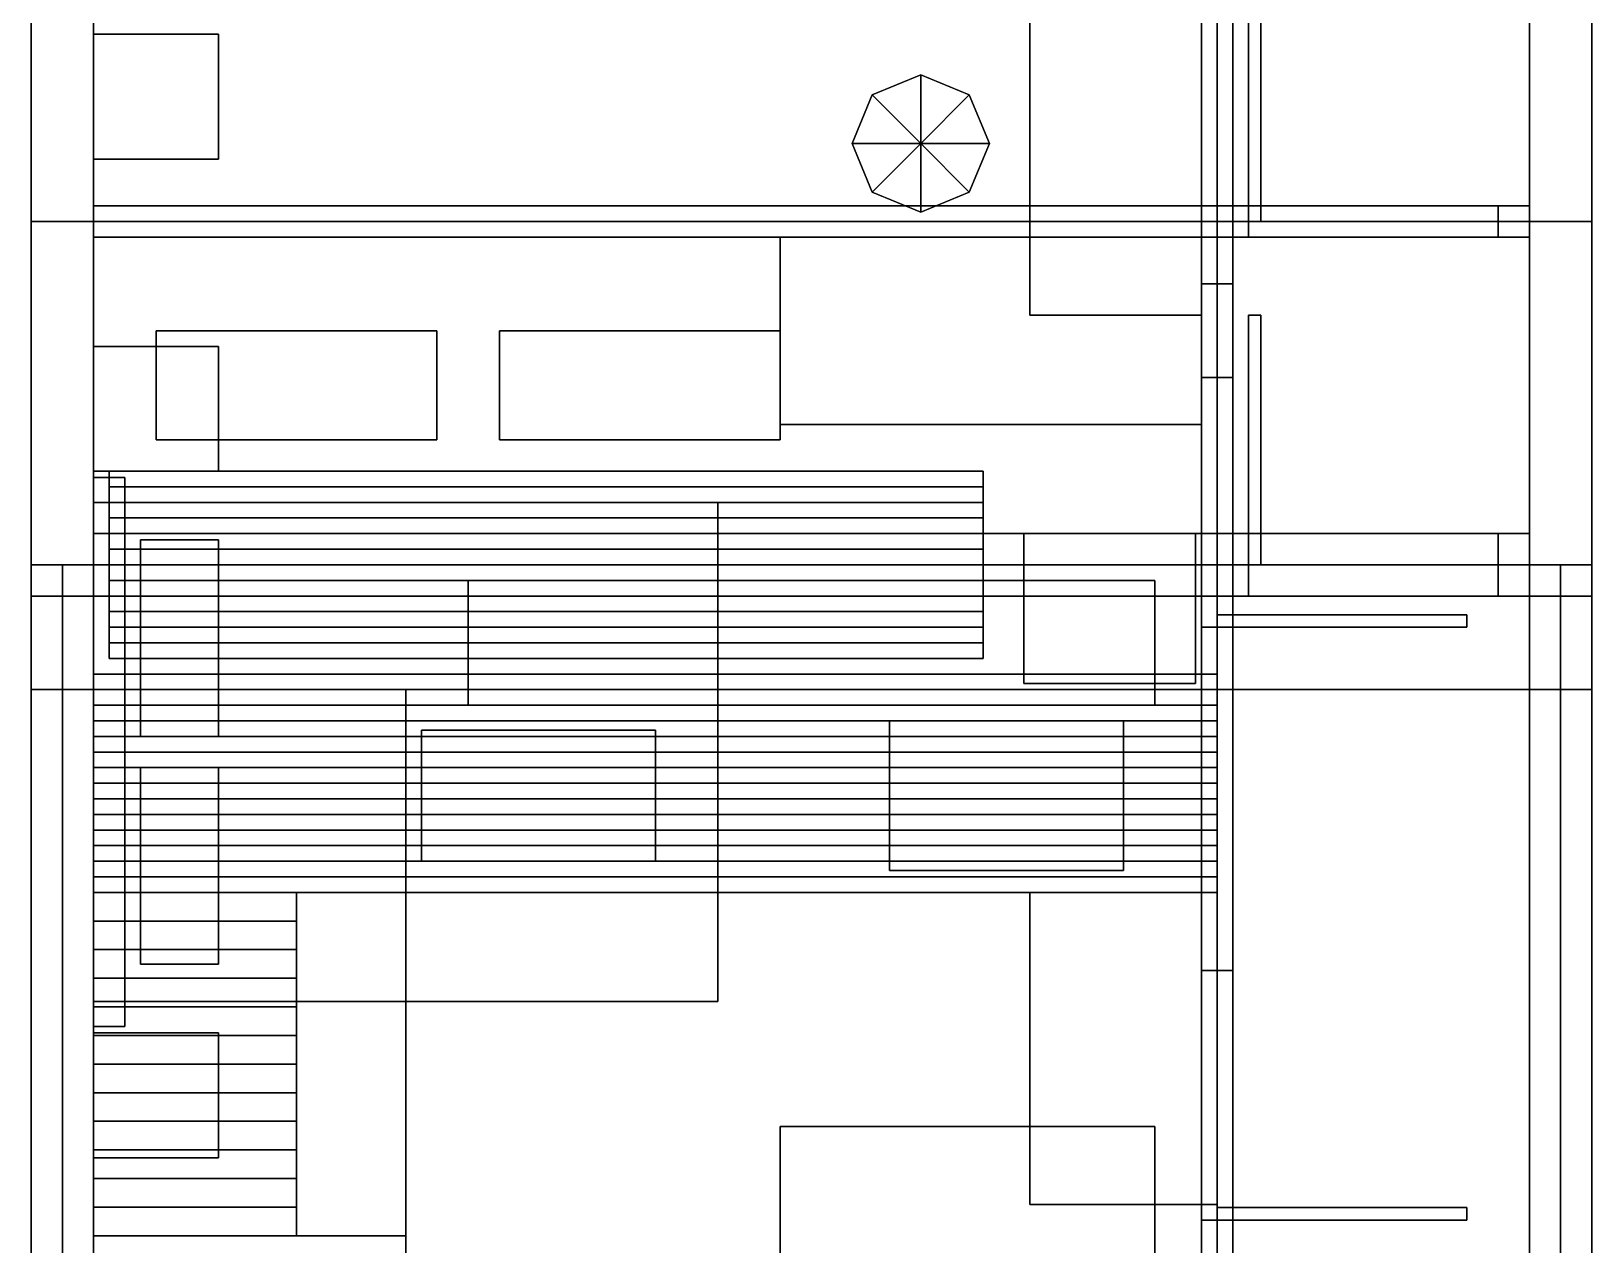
# Model space of a CAD drawing. Header units: millimetres. Extents: x -200 to 5200, y -250 to 30000.
# Drawn here: x 0 to 5000, y 19621 to 23510 of the extents above; entities that cross this region are included whole.
import ezdxf

# ---------------------------------------------------------------- set-up
doc = ezdxf.new("R2010")
doc.units = ezdxf.units.MM
for name, color, linetype in [('DOOR', 34, 'CONTINUOUS'), ('FLOOR', 9, 'CONTINUOUS'), ('FURN', 42, 'CONTINUOUS'), ('GLASS', 151, 'CONTINUOUS'), ('SITE', 92, 'CONTINUOUS'), ('SLAB', 252, 'CONTINUOUS'), ('STONE', 8, 'CONTINUOUS'), ('WALL', 7, 'CONTINUOUS')]:
    doc.layers.add(name, color=color, linetype=linetype)

msp = doc.modelspace()

# ---------------------------------------------------------------- linework, layer by layer
at = {"layer": 'DOOR'}
for points in [[(3900, 22900, 4050), (3940, 22900, 4050), (3940, 23700, 4050), (3900, 23700, 4050)], [(3900, 22900, 6150), (3940, 22900, 6150), (3940, 23700, 6150), (3900, 23700, 6150)], [(3900, 22900, 4050), (3900, 23700, 4050), (3900, 23700, 6150), (3900, 22900, 6150)], [(3940, 22900, 4050), (3940, 23700, 4050), (3940, 23700, 6150), (3940, 22900, 6150)], [(3900, 22900, 4050), (3940, 22900, 4050), (3940, 22900, 6150), (3900, 22900, 6150)], [(3900, 21800, 7350), (3940, 21800, 7350), (3940, 22600, 7350), (3900, 22600, 7350)], [(3900, 21800, 9450), (3940, 21800, 9450), (3940, 22600, 9450), (3900, 22600, 9450)], [(3900, 22600, 7350), (3940, 22600, 7350), (3940, 22600, 9450), (3900, 22600, 9450)], [(3900, 21800, 7350), (3900, 22600, 7350), (3900, 22600, 9450), (3900, 21800, 9450)], [(3940, 21800, 7350), (3940, 22600, 7350), (3940, 22600, 9450), (3940, 21800, 9450)], [(3900, 21800, 7350), (3940, 21800, 7350), (3940, 21800, 9450), (3900, 21800, 9450)], [(3800, 21600, 450), (4600, 21600, 450), (4600, 21640, 450), (3800, 21640, 450)], [(3800, 21600, 2550), (4600, 21600, 2550), (4600, 21640, 2550), (3800, 21640, 2550)], [(3800, 21640, 450), (4600, 21640, 450), (4600, 21640, 2550), (3800, 21640, 2550)], [(3800, 21600, 450), (3800, 21640, 450), (3800, 21640, 2550), (3800, 21600, 2550)], [(3800, 21600, 450), (4600, 21600, 450), (4600, 21600, 2550), (3800, 21600, 2550)], [(4600, 21600, 450), (4600, 21640, 450), (4600, 21640, 2550), (4600, 21600, 2550)], [(3800, 19700, 4050), (4600, 19700, 4050), (4600, 19740, 4050), (3800, 19740, 4050)], [(3800, 19700, 6150), (4600, 19700, 6150), (4600, 19740, 6150), (3800, 19740, 6150)], [(3800, 19740, 4050), (4600, 19740, 4050), (4600, 19740, 6150), (3800, 19740, 6150)], [(3800, 19700, 4050), (3800, 19740, 4050), (3800, 19740, 6150), (3800, 19700, 6150)], [(3800, 19700, 4050), (4600, 19700, 4050), (4600, 19700, 6150), (3800, 19700, 6150)], [(4600, 19700, 4050), (4600, 19740, 4050), (4600, 19740, 6150), (4600, 19700, 6150)]]:
    msp.add_3dface(points, dxfattribs=at)
at = {"layer": 'FLOOR', "color": 151}
for points in [[(0, 21400, 455), (3800, 21400, 455), (3800, 26000, 455), (0, 26000, 455)], [(0, 22900, 4055), (5000, 22900, 4055), (5000, 26000, 4055), (0, 26000, 4055)], [(0, 19500, 4055), (3800, 19500, 4055), (3800, 22900, 4055), (0, 22900, 4055)]]:
    msp.add_3dface(points, dxfattribs=at)
at = {"layer": 'FLOOR', "color": 91}
msp.add_3dface([(0, 21800, 7355), (5000, 21800, 7355), (5000, 26000, 7355), (0, 26000, 7355)], dxfattribs=at)
at = {"layer": 'FLOOR', "color": 254}
for points in [[(3800, 21400, 455), (5000, 21400, 455), (5000, 26000, 455), (3800, 26000, 455)], [(0, 16200, 7355), (5000, 16200, 7355), (5000, 21800, 7355), (0, 21800, 7355)]]:
    msp.add_3dface(points, dxfattribs=at)
at = {"layer": 'FLOOR', "color": 141}
msp.add_3dface([(3800, 19500, 4055), (5000, 19500, 4055), (5000, 22900, 4055), (3800, 22900, 4055)], dxfattribs=at)
at = {"layer": 'FLOOR', "color": 41}
msp.add_3dface([(0, 13000, 455), (1200, 13000, 455), (1200, 21400, 455), (0, 21400, 455)], dxfattribs=at)
at = {"layer": 'FLOOR', "color": 31}
msp.add_3dface([(1200, 13000, 455), (5000, 13000, 455), (5000, 21400, 455), (1200, 21400, 455)], dxfattribs=at)
at = {"layer": 'FURN', "color": 42}
for points in [[(3200, 22600, 450), (3750, 22600, 450), (3750, 23700, 450), (3200, 23700, 450)], [(3200, 22600, 1200), (3750, 22600, 1200), (3750, 23700, 1200), (3200, 23700, 1200)], [(3200, 22600, 450), (3200, 23700, 450), (3200, 23700, 1200), (3200, 22600, 1200)], [(3750, 22600, 450), (3750, 23700, 450), (3750, 23700, 1200), (3750, 22600, 1200)], [(2850, 23370, 450), (2694.4, 23305.6, 450), (2694.4, 23305.6, 1250), (2850, 23370, 1250)], [(2850, 23150, 1250), (2850, 23370, 1250), (2694.4, 23305.6, 1250)], [(3005.6, 23305.6, 450), (2850, 23370, 450), (2850, 23370, 1250), (3005.6, 23305.6, 1250)], [(2850, 23150, 1250), (3005.6, 23305.6, 1250), (2850, 23370, 1250)], [(2694.4, 23305.6, 450), (2630, 23150, 450), (2630, 23150, 1250), (2694.4, 23305.6, 1250)], [(2850, 23150, 1250), (2694.4, 23305.6, 1250), (2630, 23150, 1250)], [(2850, 23150, 1250), (3070, 23150, 1250), (3005.6, 23305.6, 1250)], [(3070, 23150, 450), (3005.6, 23305.6, 450), (3005.6, 23305.6, 1250), (3070, 23150, 1250)], [(2630, 23150, 450), (2694.4, 22994.4, 450), (2694.4, 22994.4, 1250), (2630, 23150, 1250)], [(2850, 23150, 1250), (2630, 23150, 1250), (2694.4, 22994.4, 1250)], [(2850, 23150, 1250), (2694.4, 22994.4, 1250), (2850, 22930, 1250)], [(2850, 23150, 1250), (2850, 22930, 1250), (3005.6, 22994.4, 1250)], [(2850, 23150, 1250), (3005.6, 22994.4, 1250), (3070, 23150, 1250)], [(3005.6, 22994.4, 450), (3070, 23150, 450), (3070, 23150, 1250), (3005.6, 22994.4, 1250)], [(2694.4, 22994.4, 450), (2850, 22930, 450), (2850, 22930, 1250), (2694.4, 22994.4, 1250)], [(2850, 22930, 450), (3005.6, 22994.4, 450), (3005.6, 22994.4, 1250), (2850, 22930, 1250)], [(2400, 22250, 4050), (3750, 22250, 4050), (3750, 22850, 4050), (2400, 22850, 4050)], [(2400, 22250, 6250), (3750, 22250, 6250), (3750, 22850, 6250), (2400, 22850, 6250)], [(2400, 22850, 4050), (3750, 22850, 4050), (3750, 22850, 6250), (2400, 22850, 6250)], [(2400, 22250, 4050), (2400, 22850, 4050), (2400, 22850, 6250), (2400, 22250, 6250)], [(3750, 22250, 4050), (3750, 22850, 4050), (3750, 22850, 6250), (3750, 22250, 6250)], [(3200, 22600, 450), (3750, 22600, 450), (3750, 22600, 1200), (3200, 22600, 1200)], [(2400, 22250, 4050), (3750, 22250, 4050), (3750, 22250, 6250), (2400, 22250, 6250)], [(250, 21500, 450), (250, 22100, 450), (250, 22100, 2650)], [(250, 21500, 450), (250, 22100, 2650), (250, 22050, 2650)], [(250, 21500, 450), (250, 22100, 450), (3050, 22100, 450), (3050, 21500, 450)], [(250, 22100, 450), (250, 22100, 2650), (3050, 22100, 2650), (3050, 22100, 450)], [(250, 22100, 2650), (250, 22050, 2650), (3050, 22050, 2650), (3050, 22100, 2650)], [(3050, 21500, 450), (3050, 22100, 450), (3050, 22100, 2650)], [(3050, 21500, 450), (3050, 22100, 2650), (3050, 22050, 2650)], [(200, 20320, 4050), (300, 20320, 4050), (300, 22080, 4050), (200, 22080, 4050)], [(200, 20320, 5150), (300, 20320, 5150), (300, 22080, 5150), (200, 22080, 5150)], [(200, 22080, 4050), (300, 22080, 4050), (300, 22080, 5150), (200, 22080, 5150)], [(200, 20320, 4050), (200, 22080, 4050), (200, 22080, 5150), (200, 20320, 5150)], [(250, 21500, 450), (250, 22050, 2650), (250, 22000, 2650)], [(250, 22050, 2650), (250, 22000, 2650), (3050, 22000, 2650), (3050, 22050, 2650)], [(300, 20320, 4050), (300, 22080, 4050), (300, 22080, 5150), (300, 20320, 5150)], [(3050, 21500, 450), (3050, 22050, 2650), (3050, 22000, 2650)], [(250, 21500, 450), (250, 22000, 2650), (250, 21950, 2650)], [(250, 22000, 2650), (250, 21950, 2650), (3050, 21950, 2650), (3050, 22000, 2650)], [(3050, 21500, 450), (3050, 22000, 2650), (3050, 21950, 2650)], [(250, 21500, 450), (250, 21950, 2650), (250, 21900, 2650)], [(250, 21950, 2650), (250, 21900, 2650), (3050, 21900, 2650), (3050, 21950, 2650)], [(3050, 21500, 450), (3050, 21950, 2650), (3050, 21900, 2650)], [(250, 21500, 450), (250, 21900, 2650), (250, 21850, 2650)], [(250, 21900, 2650), (250, 21850, 2650), (3050, 21850, 2650), (3050, 21900, 2650)], [(3050, 21500, 450), (3050, 21900, 2650), (3050, 21850, 2650)], [(3180, 21420, 4050), (3730, 21420, 4050), (3730, 21900, 4050), (3180, 21900, 4050)], [(3180, 21420, 4800), (3730, 21420, 4800), (3730, 21900, 4800), (3180, 21900, 4800)], [(3180, 21900, 4050), (3730, 21900, 4050), (3730, 21900, 4800), (3180, 21900, 4800)], [(3180, 21420, 4050), (3180, 21900, 4050), (3180, 21900, 4800), (3180, 21420, 4800)], [(3730, 21420, 4050), (3730, 21900, 4050), (3730, 21900, 4800), (3730, 21420, 4800)], [(250, 21500, 450), (250, 21850, 2650), (250, 21800, 2650)], [(250, 21850, 2650), (250, 21800, 2650), (3050, 21800, 2650), (3050, 21850, 2650)], [(3050, 21500, 450), (3050, 21850, 2650), (3050, 21800, 2650)], [(250, 21500, 450), (250, 21800, 2650), (250, 21750, 2650)], [(250, 21800, 2650), (250, 21750, 2650), (3050, 21750, 2650), (3050, 21800, 2650)], [(3050, 21500, 450), (3050, 21800, 2650), (3050, 21750, 2650)], [(250, 21500, 450), (250, 21750, 2650), (250, 21700, 2650)], [(250, 21750, 2650), (250, 21700, 2650), (3050, 21700, 2650), (3050, 21750, 2650)], [(1400, 21350, 7350), (3600, 21350, 7350), (3600, 21750, 7350), (1400, 21750, 7350)], [(1400, 21350, 9150), (3600, 21350, 9150), (3600, 21750, 9150), (1400, 21750, 9150)], [(1400, 21750, 7350), (3600, 21750, 7350), (3600, 21750, 9150), (1400, 21750, 9150)], [(1400, 21350, 7350), (1400, 21750, 7350), (1400, 21750, 9150), (1400, 21350, 9150)], [(3050, 21500, 450), (3050, 21750, 2650), (3050, 21700, 2650)], [(3600, 21350, 7350), (3600, 21750, 7350), (3600, 21750, 9150), (3600, 21350, 9150)], [(250, 21500, 450), (250, 21700, 2650), (250, 21650, 2650)], [(250, 21700, 2650), (250, 21650, 2650), (3050, 21650, 2650), (3050, 21700, 2650)], [(3050, 21500, 450), (3050, 21700, 2650), (3050, 21650, 2650)], [(250, 21500, 450), (250, 21650, 2650), (250, 21600, 2650)], [(250, 21650, 2650), (250, 21600, 2650), (3050, 21600, 2650), (3050, 21650, 2650)], [(3050, 21500, 450), (3050, 21650, 2650), (3050, 21600, 2650)], [(250, 21500, 450), (250, 21600, 2650), (250, 21550, 2650)], [(250, 21600, 2650), (250, 21550, 2650), (3050, 21550, 2650), (3050, 21600, 2650)], [(3050, 21500, 450), (3050, 21600, 2650), (3050, 21550, 2650)], [(250, 21500, 450), (250, 21550, 2650), (250, 21500, 2650)], [(250, 21550, 2650), (250, 21500, 2650), (3050, 21500, 2650), (3050, 21550, 2650)], [(3050, 21500, 450), (3050, 21550, 2650), (3050, 21500, 2650)], [(250, 21500, 2650), (250, 21500, 450), (3050, 21500, 450), (3050, 21500, 2650)], [(3180, 21420, 4050), (3730, 21420, 4050), (3730, 21420, 4800), (3180, 21420, 4800)], [(200, 20750, 450), (200, 21350, 450), (200, 21350, 1350)], [(200, 20750, 450), (200, 21350, 1350), (200, 21300, 1350)], [(200, 20750, 450), (200, 21350, 450), (3800, 21350, 450), (3800, 20750, 450)], [(200, 21350, 450), (200, 21350, 1350), (3800, 21350, 1350), (3800, 21350, 450)], [(200, 21350, 1350), (200, 21300, 1350), (3800, 21300, 1350), (3800, 21350, 1350)], [(1400, 21350, 7350), (3600, 21350, 7350), (3600, 21350, 9150), (1400, 21350, 9150)], [(3800, 20750, 450), (3800, 21350, 450), (3800, 21350, 1350)], [(3800, 20750, 450), (3800, 21350, 1350), (3800, 21300, 1350)], [(200, 20750, 450), (200, 21300, 1350), (200, 21250, 1350)], [(200, 21300, 1350), (200, 21250, 1350), (3800, 21250, 1350), (3800, 21300, 1350)], [(2750, 20820, 450), (3500, 20820, 450), (3500, 21300, 450), (2750, 21300, 450)], [(2750, 20820, 1385), (3500, 20820, 1385), (3500, 21300, 1385), (2750, 21300, 1385)], [(2750, 21300, 450), (3500, 21300, 450), (3500, 21300, 1385), (2750, 21300, 1385)], [(2750, 20820, 450), (2750, 21300, 450), (2750, 21300, 1385), (2750, 20820, 1385)], [(3500, 20820, 450), (3500, 21300, 450), (3500, 21300, 1385), (3500, 20820, 1385)], [(3800, 20750, 450), (3800, 21300, 1350), (3800, 21250, 1350)], [(200, 20750, 450), (200, 21250, 1350), (200, 21200, 1350)], [(200, 21250, 1350), (200, 21200, 1350), (3800, 21200, 1350), (3800, 21250, 1350)], [(1250, 20850, 450), (2000, 20850, 450), (2000, 21270, 450), (1250, 21270, 450)], [(1250, 20850, 1360), (2000, 20850, 1360), (2000, 21270, 1360), (1250, 21270, 1360)], [(1250, 21270, 450), (2000, 21270, 450), (2000, 21270, 1360), (1250, 21270, 1360)], [(1250, 20850, 450), (1250, 21270, 450), (1250, 21270, 1360), (1250, 20850, 1360)], [(2000, 20850, 450), (2000, 21270, 450), (2000, 21270, 1360), (2000, 20850, 1360)], [(3800, 20750, 450), (3800, 21250, 1350), (3800, 21200, 1350)], [(200, 20750, 450), (200, 21200, 1350), (200, 21150, 1350)], [(200, 21200, 1350), (200, 21150, 1350), (3800, 21150, 1350), (3800, 21200, 1350)], [(3800, 20750, 450), (3800, 21200, 1350), (3800, 21150, 1350)], [(200, 20750, 450), (200, 21150, 1350), (200, 21100, 1350)], [(200, 21150, 1350), (200, 21100, 1350), (3800, 21100, 1350), (3800, 21150, 1350)], [(3800, 20750, 450), (3800, 21150, 1350), (3800, 21100, 1350)], [(200, 20750, 450), (200, 21100, 1350), (200, 21050, 1350)], [(200, 21100, 1350), (200, 21050, 1350), (3800, 21050, 1350), (3800, 21100, 1350)], [(3800, 20750, 450), (3800, 21100, 1350), (3800, 21050, 1350)], [(200, 20750, 450), (200, 21050, 1350), (200, 21000, 1350)], [(200, 21050, 1350), (200, 21000, 1350), (3800, 21000, 1350), (3800, 21050, 1350)], [(3800, 20750, 450), (3800, 21050, 1350), (3800, 21000, 1350)], [(200, 20750, 450), (200, 21000, 1350), (200, 20950, 1350)], [(200, 21000, 1350), (200, 20950, 1350), (3800, 20950, 1350), (3800, 21000, 1350)], [(3800, 20750, 450), (3800, 21000, 1350), (3800, 20950, 1350)], [(200, 20750, 450), (200, 20950, 1350), (200, 20900, 1350)], [(200, 20950, 1350), (200, 20900, 1350), (3800, 20900, 1350), (3800, 20950, 1350)], [(3800, 20750, 450), (3800, 20950, 1350), (3800, 20900, 1350)], [(200, 20750, 450), (200, 20900, 1350), (200, 20850, 1350)], [(200, 20900, 1350), (200, 20850, 1350), (3800, 20850, 1350), (3800, 20900, 1350)], [(3800, 20750, 450), (3800, 20900, 1350), (3800, 20850, 1350)], [(200, 20750, 450), (200, 20850, 1350), (200, 20800, 1350)], [(200, 20850, 1350), (200, 20800, 1350), (3800, 20800, 1350), (3800, 20850, 1350)], [(1250, 20850, 450), (2000, 20850, 450), (2000, 20850, 1360), (1250, 20850, 1360)], [(3800, 20750, 450), (3800, 20850, 1350), (3800, 20800, 1350)], [(200, 20750, 450), (200, 20800, 1350), (200, 20750, 1350)], [(200, 20800, 1350), (200, 20750, 1350), (3800, 20750, 1350), (3800, 20800, 1350)], [(2750, 20820, 450), (3500, 20820, 450), (3500, 20820, 1385), (2750, 20820, 1385)], [(3800, 20750, 450), (3800, 20800, 1350), (3800, 20750, 1350)], [(200, 19650, 450), (200, 20750, 450), (200, 20750, 1350)], [(200, 19650, 450), (200, 20750, 1350), (200, 20658.3, 1350)], [(200, 19650, 450), (200, 20750, 450), (850, 20750, 450), (850, 19650, 450)], [(200, 20750, 450), (200, 20750, 1350), (850, 20750, 1350), (850, 20750, 450)], [(200, 20750, 1350), (200, 20658.3, 1350), (850, 20658.3, 1350), (850, 20750, 1350)], [(200, 20750, 1350), (200, 20750, 450), (3800, 20750, 450), (3800, 20750, 1350)], [(850, 19650, 450), (850, 20750, 450), (850, 20750, 1350)], [(850, 19650, 450), (850, 20750, 1350), (850, 20658.3, 1350)], [(3200, 19750, 450), (3800, 19750, 450), (3800, 20750, 450), (3200, 20750, 450)], [(3200, 19750, 1350), (3800, 19750, 1350), (3800, 20750, 1350), (3200, 20750, 1350)], [(3200, 20750, 450), (3800, 20750, 450), (3800, 20750, 1350), (3200, 20750, 1350)], [(3200, 19750, 450), (3200, 20750, 450), (3200, 20750, 1350), (3200, 19750, 1350)], [(3800, 19750, 450), (3800, 20750, 450), (3800, 20750, 1350), (3800, 19750, 1350)], [(200, 19650, 450), (200, 20658.3, 1350), (200, 20566.7, 1350)], [(200, 20658.3, 1350), (200, 20566.7, 1350), (850, 20566.7, 1350), (850, 20658.3, 1350)], [(850, 19650, 450), (850, 20658.3, 1350), (850, 20566.7, 1350)], [(200, 19650, 450), (200, 20566.7, 1350), (200, 20475, 1350)], [(200, 20566.7, 1350), (200, 20475, 1350), (850, 20475, 1350), (850, 20566.7, 1350)], [(850, 19650, 450), (850, 20566.7, 1350), (850, 20475, 1350)], [(200, 19650, 450), (200, 20475, 1350), (200, 20383.3, 1350)], [(200, 20475, 1350), (200, 20383.3, 1350), (850, 20383.3, 1350), (850, 20475, 1350)], [(850, 19650, 450), (850, 20475, 1350), (850, 20383.3, 1350)], [(200, 19650, 450), (200, 20383.3, 1350), (200, 20291.7, 1350)], [(200, 20383.3, 1350), (200, 20291.7, 1350), (850, 20291.7, 1350), (850, 20383.3, 1350)], [(850, 19650, 450), (850, 20383.3, 1350), (850, 20291.7, 1350)], [(200, 20320, 4050), (300, 20320, 4050), (300, 20320, 5150), (200, 20320, 5150)], [(200, 19650, 450), (200, 20291.7, 1350), (200, 20200, 1350)], [(200, 20291.7, 1350), (200, 20200, 1350), (850, 20200, 1350), (850, 20291.7, 1350)], [(850, 19650, 450), (850, 20291.7, 1350), (850, 20200, 1350)], [(200, 19650, 450), (200, 20200, 1350), (200, 20108.3, 1350)], [(200, 20200, 1350), (200, 20108.3, 1350), (850, 20108.3, 1350), (850, 20200, 1350)], [(850, 19650, 450), (850, 20200, 1350), (850, 20108.3, 1350)], [(200, 19650, 450), (200, 20108.3, 1350), (200, 20016.7, 1350)], [(200, 20108.3, 1350), (200, 20016.7, 1350), (850, 20016.7, 1350), (850, 20108.3, 1350)], [(850, 19650, 450), (850, 20108.3, 1350), (850, 20016.7, 1350)], [(200, 19650, 450), (200, 20016.7, 1350), (200, 19925, 1350)], [(200, 20016.7, 1350), (200, 19925, 1350), (850, 19925, 1350), (850, 20016.7, 1350)], [(850, 19650, 450), (850, 20016.7, 1350), (850, 19925, 1350)], [(200, 19650, 450), (200, 19925, 1350), (200, 19833.3, 1350)], [(200, 19925, 1350), (200, 19833.3, 1350), (850, 19833.3, 1350), (850, 19925, 1350)], [(850, 19650, 450), (850, 19925, 1350), (850, 19833.3, 1350)], [(200, 19650, 450), (200, 19833.3, 1350), (200, 19741.7, 1350)], [(200, 19833.3, 1350), (200, 19741.7, 1350), (850, 19741.7, 1350), (850, 19833.3, 1350)], [(850, 19650, 450), (850, 19833.3, 1350), (850, 19741.7, 1350)], [(3200, 19750, 450), (3800, 19750, 450), (3800, 19750, 1350), (3200, 19750, 1350)], [(200, 19650, 450), (200, 19741.7, 1350), (200, 19650, 1350)], [(200, 19741.7, 1350), (200, 19650, 1350), (850, 19650, 1350), (850, 19741.7, 1350)], [(850, 19650, 450), (850, 19741.7, 1350), (850, 19650, 1350)], [(200, 18950, 450), (200, 19650, 450), (200, 19650, 3750)], [(200, 18950, 450), (200, 19650, 3750), (200, 19591.7, 3750)], [(200, 18950, 450), (200, 19650, 450), (1200, 19650, 450), (1200, 18950, 450)], [(200, 19650, 450), (200, 19650, 3750), (1200, 19650, 3750), (1200, 19650, 450)], [(200, 19650, 3750), (200, 19591.7, 3750), (1200, 19591.7, 3750), (1200, 19650, 3750)], [(200, 19650, 1350), (200, 19650, 450), (850, 19650, 450), (850, 19650, 1350)], [(1200, 18950, 450), (1200, 19650, 450), (1200, 19650, 3750)], [(1200, 18950, 450), (1200, 19650, 3750), (1200, 19591.7, 3750)]]:
    msp.add_3dface(points, dxfattribs=at)
at = {"layer": 'FURN', "color": 9}
for points in [[(200, 23100, 4050), (600, 23100, 4050), (600, 23500, 4050), (200, 23500, 4050)], [(200, 23100, 4550), (600, 23100, 4550), (600, 23500, 4550), (200, 23500, 4550)], [(200, 23500, 4050), (600, 23500, 4050), (600, 23500, 4550), (200, 23500, 4550)], [(200, 23100, 4050), (200, 23500, 4050), (200, 23500, 4550), (200, 23100, 4550)], [(600, 23100, 4050), (600, 23500, 4050), (600, 23500, 4550), (600, 23100, 4550)], [(200, 23100, 4050), (600, 23100, 4050), (600, 23100, 4550), (200, 23100, 4550)], [(200, 22100, 4050), (600, 22100, 4050), (600, 22500, 4050), (200, 22500, 4050)], [(200, 22100, 4550), (600, 22100, 4550), (600, 22500, 4550), (200, 22500, 4550)], [(200, 22500, 4050), (600, 22500, 4050), (600, 22500, 4550), (200, 22500, 4550)], [(200, 22100, 4050), (200, 22500, 4050), (200, 22500, 4550), (200, 22100, 4550)], [(400, 22200, 7350), (1300, 22200, 7350), (1300, 22550, 7350), (400, 22550, 7350)], [(400, 22200, 8050), (1300, 22200, 8050), (1300, 22550, 8050), (400, 22550, 8050)], [(400, 22550, 7350), (1300, 22550, 7350), (1300, 22550, 8050), (400, 22550, 8050)], [(400, 22200, 7350), (400, 22550, 7350), (400, 22550, 8050), (400, 22200, 8050)], [(600, 22100, 4050), (600, 22500, 4050), (600, 22500, 4550), (600, 22100, 4550)], [(1300, 22200, 7350), (1300, 22550, 7350), (1300, 22550, 8050), (1300, 22200, 8050)], [(1500, 22200, 7350), (2400, 22200, 7350), (2400, 22550, 7350), (1500, 22550, 7350)], [(1500, 22200, 8050), (2400, 22200, 8050), (2400, 22550, 8050), (1500, 22550, 8050)], [(1500, 22550, 7350), (2400, 22550, 7350), (2400, 22550, 8050), (1500, 22550, 8050)], [(1500, 22200, 7350), (1500, 22550, 7350), (1500, 22550, 8050), (1500, 22200, 8050)], [(2400, 22200, 7350), (2400, 22550, 7350), (2400, 22550, 8050), (2400, 22200, 8050)], [(400, 22200, 7350), (1300, 22200, 7350), (1300, 22200, 8050), (400, 22200, 8050)], [(1500, 22200, 7350), (2400, 22200, 7350), (2400, 22200, 8050), (1500, 22200, 8050)], [(200, 22100, 4050), (600, 22100, 4050), (600, 22100, 4550), (200, 22100, 4550)], [(200, 20400, 4050), (2200, 20400, 4050), (2200, 22000, 4050), (200, 22000, 4050)], [(200, 20400, 4550), (2200, 20400, 4550), (2200, 22000, 4550), (200, 22000, 4550)], [(200, 22000, 4050), (2200, 22000, 4050), (2200, 22000, 4550), (200, 22000, 4550)], [(200, 20400, 4050), (200, 22000, 4050), (200, 22000, 4550), (200, 20400, 4550)], [(2200, 20400, 4050), (2200, 22000, 4050), (2200, 22000, 4550), (2200, 20400, 4550)], [(350, 21250, 4050), (600, 21250, 4050), (600, 21880, 4050), (350, 21880, 4050)], [(350, 21250, 4710), (600, 21250, 4710), (600, 21880, 4710), (350, 21880, 4710)], [(350, 21880, 4050), (600, 21880, 4050), (600, 21880, 4710), (350, 21880, 4710)], [(350, 21250, 4050), (350, 21880, 4050), (350, 21880, 4710), (350, 21250, 4710)], [(600, 21250, 4050), (600, 21880, 4050), (600, 21880, 4710), (600, 21250, 4710)], [(350, 21250, 4050), (600, 21250, 4050), (600, 21250, 4710), (350, 21250, 4710)], [(350, 20520, 4050), (600, 20520, 4050), (600, 21150, 4050), (350, 21150, 4050)], [(350, 20520, 4710), (600, 20520, 4710), (600, 21150, 4710), (350, 21150, 4710)], [(350, 21150, 4050), (600, 21150, 4050), (600, 21150, 4710), (350, 21150, 4710)], [(350, 20520, 4050), (350, 21150, 4050), (350, 21150, 4710), (350, 20520, 4710)], [(600, 20520, 4050), (600, 21150, 4050), (600, 21150, 4710), (600, 20520, 4710)], [(350, 20520, 4050), (600, 20520, 4050), (600, 20520, 4710), (350, 20520, 4710)], [(200, 20400, 4050), (2200, 20400, 4050), (2200, 20400, 4550), (200, 20400, 4550)], [(200, 19900, 4050), (600, 19900, 4050), (600, 20300, 4050), (200, 20300, 4050)], [(200, 19900, 4550), (600, 19900, 4550), (600, 20300, 4550), (200, 20300, 4550)], [(200, 20300, 4050), (600, 20300, 4050), (600, 20300, 4550), (200, 20300, 4550)], [(200, 19900, 4050), (200, 20300, 4050), (200, 20300, 4550), (200, 19900, 4550)], [(600, 19900, 4050), (600, 20300, 4050), (600, 20300, 4550), (600, 19900, 4550)], [(2400, 19200, 7350), (3600, 19200, 7350), (3600, 20000, 7350), (2400, 20000, 7350)], [(2400, 19200, 7700), (3600, 19200, 7700), (3600, 20000, 7700), (2400, 20000, 7700)], [(2400, 20000, 7350), (3600, 20000, 7350), (3600, 20000, 7700), (2400, 20000, 7700)], [(2400, 19200, 7350), (2400, 20000, 7350), (2400, 20000, 7700), (2400, 19200, 7700)], [(3600, 19200, 7350), (3600, 20000, 7350), (3600, 20000, 7700), (3600, 19200, 7700)], [(200, 19900, 4050), (600, 19900, 4050), (600, 19900, 4550), (200, 19900, 4550)]]:
    msp.add_3dface(points, dxfattribs=at)
at = {"layer": 'GLASS'}
for points in [[(3750, 21900, 4050), (3850, 21900, 4050), (3850, 22700, 4050), (3750, 22700, 4050)], [(3750, 21900, 7150), (3850, 21900, 7150), (3850, 22700, 7150), (3750, 22700, 7150)], [(3750, 22700, 4050), (3850, 22700, 4050), (3850, 22700, 7150), (3750, 22700, 7150)], [(3750, 21900, 4050), (3750, 22700, 4050), (3750, 22700, 7150), (3750, 21900, 7150)], [(3850, 21900, 4050), (3850, 22700, 4050), (3850, 22700, 7150), (3850, 21900, 7150)], [(3750, 21900, 4050), (3850, 21900, 4050), (3850, 21900, 7150), (3750, 21900, 7150)]]:
    msp.add_3dface(points, dxfattribs=at)
at = {"layer": 'SITE'}
msp.add_3dface([(0, 0), (5000, 0), (5000, 30000), (0, 30000)], dxfattribs=at)
at = {"layer": 'SLAB'}
for points in [[(0, 17900, 3850), (5000, 17900, 3850), (5000, 26000, 3850), (0, 26000, 3850)], [(0, 17900, 4050), (5000, 17900, 4050), (5000, 26000, 4050), (0, 26000, 4050)], [(0, 17900, 3850), (0, 26000, 3850), (0, 26000, 4050), (0, 17900, 4050)], [(0, 18940, 7150), (5000, 18940, 7150), (5000, 26000, 7150), (0, 26000, 7150)], [(0, 18940, 7350), (5000, 18940, 7350), (5000, 26000, 7350), (0, 26000, 7350)], [(0, 18940, 7150), (0, 26000, 7150), (0, 26000, 7350), (0, 18940, 7350)], [(5000, 17900, 3850), (5000, 26000, 3850), (5000, 26000, 4050), (5000, 17900, 4050)], [(5000, 18940, 7150), (5000, 26000, 7150), (5000, 26000, 7350), (5000, 18940, 7350)], [(0, 18940, 10150), (5000, 18940, 10150), (5000, 21800, 10150), (0, 21800, 10150)], [(0, 18940, 10350), (5000, 18940, 10350), (5000, 21800, 10350), (0, 21800, 10350)], [(0, 21800, 10150), (5000, 21800, 10150), (5000, 21800, 10350), (0, 21800, 10350)], [(0, 18940, 10150), (0, 21800, 10150), (0, 21800, 10350), (0, 18940, 10350)], [(5000, 18940, 10150), (5000, 21800, 10150), (5000, 21800, 10350), (5000, 18940, 10350)]]:
    msp.add_3dface(points, dxfattribs=at)
at = {"layer": 'STONE'}
for points in [[(0, 8000), (5000, 8000), (5000, 26000), (0, 26000)], [(0, 8000, 450), (5000, 8000, 450), (5000, 26000, 450), (0, 26000, 450)], [(0, 8000), (0, 26000), (0, 26000, 450), (0, 8000, 450)], [(5000, 8000), (5000, 26000), (5000, 26000, 450), (5000, 8000, 450)]]:
    msp.add_3dface(points, dxfattribs=at)
at = {"layer": 'WALL'}
for points in [[(0, 8000, 450), (200, 8000, 450), (200, 26000, 450), (0, 26000, 450)], [(0, 8000, 7150), (200, 8000, 7150), (200, 26000, 7150), (0, 26000, 7150)], [(0, 8000, 450), (0, 26000, 450), (0, 26000, 7150), (0, 8000, 7150)], [(0, 21800, 7350), (200, 21800, 7350), (200, 26000, 7350), (0, 26000, 7350)], [(0, 21800, 8450), (200, 21800, 8450), (200, 26000, 8450), (0, 26000, 8450)], [(0, 21800, 7350), (0, 26000, 7350), (0, 26000, 8450), (0, 21800, 8450)], [(200, 8000, 450), (200, 26000, 450), (200, 26000, 7150), (200, 8000, 7150)], [(200, 21800, 7350), (200, 26000, 7350), (200, 26000, 8450), (200, 21800, 8450)], [(4800, 8000, 450), (5000, 8000, 450), (5000, 26000, 450), (4800, 26000, 450)], [(4800, 8000, 7150), (5000, 8000, 7150), (5000, 26000, 7150), (4800, 26000, 7150)], [(4800, 8000, 450), (4800, 26000, 450), (4800, 26000, 7150), (4800, 8000, 7150)], [(4800, 21800, 7350), (5000, 21800, 7350), (5000, 26000, 7350), (4800, 26000, 7350)], [(4800, 21800, 8450), (5000, 21800, 8450), (5000, 26000, 8450), (4800, 26000, 8450)], [(4800, 21800, 7350), (4800, 26000, 7350), (4800, 26000, 8450), (4800, 21800, 8450)], [(5000, 8000, 450), (5000, 26000, 450), (5000, 26000, 7150), (5000, 8000, 7150)], [(5000, 21800, 7350), (5000, 26000, 7350), (5000, 26000, 8450), (5000, 21800, 8450)], [(3750, 22400, 450), (3850, 22400, 450), (3850, 25800, 450), (3750, 25800, 450)], [(3750, 22400, 3850), (3850, 22400, 3850), (3850, 25800, 3850), (3750, 25800, 3850)], [(3750, 22400, 450), (3750, 25800, 450), (3750, 25800, 3850), (3750, 22400, 3850)], [(3850, 22400, 450), (3850, 25800, 450), (3850, 25800, 3850), (3850, 22400, 3850)], [(200, 22850, 4050), (3900, 22850, 4050), (3900, 22950, 4050), (200, 22950, 4050)], [(200, 22850, 7150), (3900, 22850, 7150), (3900, 22950, 7150), (200, 22950, 7150)], [(200, 22950, 4050), (3900, 22950, 4050), (3900, 22950, 7150), (200, 22950, 7150)], [(200, 22850, 4050), (200, 22950, 4050), (200, 22950, 7150), (200, 22850, 7150)], [(3900, 22850, 4050), (3900, 22950, 4050), (3900, 22950, 7150), (3900, 22850, 7150)], [(3900, 22850, 6250), (4700, 22850, 6250), (4700, 22950, 6250), (3900, 22950, 6250)], [(3900, 22850, 7150), (4700, 22850, 7150), (4700, 22950, 7150), (3900, 22950, 7150)], [(3900, 22950, 6250), (4700, 22950, 6250), (4700, 22950, 7150), (3900, 22950, 7150)], [(3900, 22850, 6250), (3900, 22950, 6250), (3900, 22950, 7150), (3900, 22850, 7150)], [(4700, 22850, 6250), (4700, 22950, 6250), (4700, 22950, 7150), (4700, 22850, 7150)], [(4700, 22850, 4050), (4800, 22850, 4050), (4800, 22950, 4050), (4700, 22950, 4050)], [(4700, 22850, 7150), (4800, 22850, 7150), (4800, 22950, 7150), (4700, 22950, 7150)], [(4700, 22950, 4050), (4800, 22950, 4050), (4800, 22950, 7150), (4700, 22950, 7150)], [(4700, 22850, 4050), (4700, 22950, 4050), (4700, 22950, 7150), (4700, 22850, 7150)], [(4800, 22850, 4050), (4800, 22950, 4050), (4800, 22950, 7150), (4800, 22850, 7150)], [(3750, 22700, 4050), (3850, 22700, 4050), (3850, 22900, 4050), (3750, 22900, 4050)], [(3750, 22700, 7150), (3850, 22700, 7150), (3850, 22900, 7150), (3750, 22900, 7150)], [(3750, 22900, 4050), (3850, 22900, 4050), (3850, 22900, 7150), (3750, 22900, 7150)], [(3750, 22700, 4050), (3750, 22900, 4050), (3750, 22900, 7150), (3750, 22700, 7150)], [(3850, 22700, 4050), (3850, 22900, 4050), (3850, 22900, 7150), (3850, 22700, 7150)], [(200, 22850, 4050), (3900, 22850, 4050), (3900, 22850, 7150), (200, 22850, 7150)], [(3900, 22850, 6250), (4700, 22850, 6250), (4700, 22850, 7150), (3900, 22850, 7150)], [(4700, 22850, 4050), (4800, 22850, 4050), (4800, 22850, 7150), (4700, 22850, 7150)], [(3750, 22700, 4050), (3850, 22700, 4050), (3850, 22700, 7150), (3750, 22700, 7150)], [(3750, 21600, 2650), (3850, 21600, 2650), (3850, 22400, 2650), (3750, 22400, 2650)], [(3750, 21600, 3850), (3850, 21600, 3850), (3850, 22400, 3850), (3750, 22400, 3850)], [(3750, 22400, 2650), (3850, 22400, 2650), (3850, 22400, 3850), (3750, 22400, 3850)], [(3750, 21600, 2650), (3750, 22400, 2650), (3750, 22400, 3850), (3750, 21600, 3850)], [(3750, 22400, 450), (3850, 22400, 450), (3850, 22400, 3850), (3750, 22400, 3850)], [(3850, 21600, 2650), (3850, 22400, 2650), (3850, 22400, 3850), (3850, 21600, 3850)], [(200, 21700, 7350), (3900, 21700, 7350), (3900, 21900, 7350), (200, 21900, 7350)], [(200, 21700, 10150), (3900, 21700, 10150), (3900, 21900, 10150), (200, 21900, 10150)], [(200, 21900, 7350), (3900, 21900, 7350), (3900, 21900, 10150), (200, 21900, 10150)], [(200, 21700, 7350), (200, 21900, 7350), (200, 21900, 10150), (200, 21700, 10150)], [(3750, 20500, 4050), (3850, 20500, 4050), (3850, 21900, 4050), (3750, 21900, 4050)], [(3750, 20500, 7150), (3850, 20500, 7150), (3850, 21900, 7150), (3750, 21900, 7150)], [(3750, 21900, 4050), (3850, 21900, 4050), (3850, 21900, 7150), (3750, 21900, 7150)], [(3750, 20500, 4050), (3750, 21900, 4050), (3750, 21900, 7150), (3750, 20500, 7150)], [(3850, 20500, 4050), (3850, 21900, 4050), (3850, 21900, 7150), (3850, 20500, 7150)], [(3900, 21700, 7350), (3900, 21900, 7350), (3900, 21900, 10150), (3900, 21700, 10150)], [(3900, 21700, 9550), (4700, 21700, 9550), (4700, 21900, 9550), (3900, 21900, 9550)], [(3900, 21700, 10150), (4700, 21700, 10150), (4700, 21900, 10150), (3900, 21900, 10150)], [(3900, 21900, 9550), (4700, 21900, 9550), (4700, 21900, 10150), (3900, 21900, 10150)], [(3900, 21700, 9550), (3900, 21900, 9550), (3900, 21900, 10150), (3900, 21700, 10150)], [(4700, 21700, 9550), (4700, 21900, 9550), (4700, 21900, 10150), (4700, 21700, 10150)], [(4700, 21700, 7350), (4800, 21700, 7350), (4800, 21900, 7350), (4700, 21900, 7350)], [(4700, 21700, 10150), (4800, 21700, 10150), (4800, 21900, 10150), (4700, 21900, 10150)], [(4700, 21900, 7350), (4800, 21900, 7350), (4800, 21900, 10150), (4700, 21900, 10150)], [(4700, 21700, 7350), (4700, 21900, 7350), (4700, 21900, 10150), (4700, 21700, 10150)], [(4800, 21700, 7350), (4800, 21900, 7350), (4800, 21900, 10150), (4800, 21700, 10150)], [(0, 12500, 7350), (200, 12500, 7350), (200, 21800, 7350), (0, 21800, 7350)], [(0, 12500, 10150), (200, 12500, 10150), (200, 21800, 10150), (0, 21800, 10150)], [(0, 21800, 7350), (200, 21800, 7350), (200, 21800, 10150), (0, 21800, 10150)], [(0, 12500, 7350), (0, 21800, 7350), (0, 21800, 10150), (0, 12500, 10150)], [(0, 21700, 10350), (5000, 21700, 10350), (5000, 21800, 10350), (0, 21800, 10350)], [(0, 21700, 11200), (5000, 21700, 11200), (5000, 21800, 11200), (0, 21800, 11200)], [(0, 21800, 10350), (5000, 21800, 10350), (5000, 21800, 11200), (0, 21800, 11200)], [(0, 21700, 10350), (0, 21800, 10350), (0, 21800, 11200), (0, 21700, 11200)], [(0, 12500, 10350), (100, 12500, 10350), (100, 21800, 10350), (0, 21800, 10350)], [(0, 12500, 11200), (100, 12500, 11200), (100, 21800, 11200), (0, 21800, 11200)], [(0, 21800, 10350), (100, 21800, 10350), (100, 21800, 11200), (0, 21800, 11200)], [(0, 12500, 10350), (0, 21800, 10350), (0, 21800, 11200), (0, 12500, 11200)], [(0, 21800, 7350), (200, 21800, 7350), (200, 21800, 8450), (0, 21800, 8450)], [(100, 12500, 10350), (100, 21800, 10350), (100, 21800, 11200), (100, 12500, 11200)], [(200, 12500, 7350), (200, 21800, 7350), (200, 21800, 10150), (200, 12500, 10150)], [(4800, 12500, 7350), (5000, 12500, 7350), (5000, 21800, 7350), (4800, 21800, 7350)], [(4800, 12500, 10150), (5000, 12500, 10150), (5000, 21800, 10150), (4800, 21800, 10150)], [(4800, 21800, 7350), (5000, 21800, 7350), (5000, 21800, 10150), (4800, 21800, 10150)], [(4800, 12500, 7350), (4800, 21800, 7350), (4800, 21800, 10150), (4800, 12500, 10150)], [(4800, 21800, 7350), (5000, 21800, 7350), (5000, 21800, 8450), (4800, 21800, 8450)], [(4900, 12500, 10350), (5000, 12500, 10350), (5000, 21800, 10350), (4900, 21800, 10350)], [(4900, 12500, 11200), (5000, 12500, 11200), (5000, 21800, 11200), (4900, 21800, 11200)], [(4900, 21800, 10350), (5000, 21800, 10350), (5000, 21800, 11200), (4900, 21800, 11200)], [(4900, 12500, 10350), (4900, 21800, 10350), (4900, 21800, 11200), (4900, 12500, 11200)], [(5000, 12500, 7350), (5000, 21800, 7350), (5000, 21800, 10150), (5000, 12500, 10150)], [(5000, 21700, 10350), (5000, 21800, 10350), (5000, 21800, 11200), (5000, 21700, 11200)], [(5000, 12500, 10350), (5000, 21800, 10350), (5000, 21800, 11200), (5000, 12500, 11200)], [(0, 21700, 10350), (5000, 21700, 10350), (5000, 21700, 11200), (0, 21700, 11200)], [(200, 21700, 7350), (3900, 21700, 7350), (3900, 21700, 10150), (200, 21700, 10150)], [(3900, 21700, 9550), (4700, 21700, 9550), (4700, 21700, 10150), (3900, 21700, 10150)], [(4700, 21700, 7350), (4800, 21700, 7350), (4800, 21700, 10150), (4700, 21700, 10150)], [(3750, 21400, 450), (3850, 21400, 450), (3850, 21600, 450), (3750, 21600, 450)], [(3750, 21400, 3850), (3850, 21400, 3850), (3850, 21600, 3850), (3750, 21600, 3850)], [(3750, 21600, 450), (3850, 21600, 450), (3850, 21600, 3850), (3750, 21600, 3850)], [(3750, 21400, 450), (3750, 21600, 450), (3750, 21600, 3850), (3750, 21400, 3850)], [(3750, 21600, 2650), (3850, 21600, 2650), (3850, 21600, 3850), (3750, 21600, 3850)], [(3850, 21400, 450), (3850, 21600, 450), (3850, 21600, 3850), (3850, 21400, 3850)], [(200, 21350, 450), (3800, 21350, 450), (3800, 21450, 450), (200, 21450, 450)], [(200, 21350, 3850), (3800, 21350, 3850), (3800, 21450, 3850), (200, 21450, 3850)], [(200, 21450, 450), (3800, 21450, 450), (3800, 21450, 3850), (200, 21450, 3850)], [(200, 21350, 450), (200, 21450, 450), (200, 21450, 3850), (200, 21350, 3850)], [(3800, 21350, 450), (3800, 21450, 450), (3800, 21450, 3850), (3800, 21350, 3850)], [(3750, 21400, 450), (3850, 21400, 450), (3850, 21400, 3850), (3750, 21400, 3850)], [(200, 21350, 450), (3800, 21350, 450), (3800, 21350, 3850), (200, 21350, 3850)], [(3750, 19700, 6250), (3850, 19700, 6250), (3850, 20500, 6250), (3750, 20500, 6250)], [(3750, 19700, 7150), (3850, 19700, 7150), (3850, 20500, 7150), (3750, 20500, 7150)], [(3750, 20500, 6250), (3850, 20500, 6250), (3850, 20500, 7150), (3750, 20500, 7150)], [(3750, 19700, 6250), (3750, 20500, 6250), (3750, 20500, 7150), (3750, 19700, 7150)], [(3750, 20500, 4050), (3850, 20500, 4050), (3850, 20500, 7150), (3750, 20500, 7150)], [(3850, 19700, 6250), (3850, 20500, 6250), (3850, 20500, 7150), (3850, 19700, 7150)], [(3750, 19500, 4050), (3850, 19500, 4050), (3850, 19700, 4050), (3750, 19700, 4050)], [(3750, 19500, 7150), (3850, 19500, 7150), (3850, 19700, 7150), (3750, 19700, 7150)], [(3750, 19700, 4050), (3850, 19700, 4050), (3850, 19700, 7150), (3750, 19700, 7150)], [(3750, 19500, 4050), (3750, 19700, 4050), (3750, 19700, 7150), (3750, 19500, 7150)], [(3750, 19700, 6250), (3850, 19700, 6250), (3850, 19700, 7150), (3750, 19700, 7150)], [(3850, 19500, 4050), (3850, 19700, 4050), (3850, 19700, 7150), (3850, 19500, 7150)]]:
    msp.add_3dface(points, dxfattribs=at)

doc.saveas('drawing.dxf')
